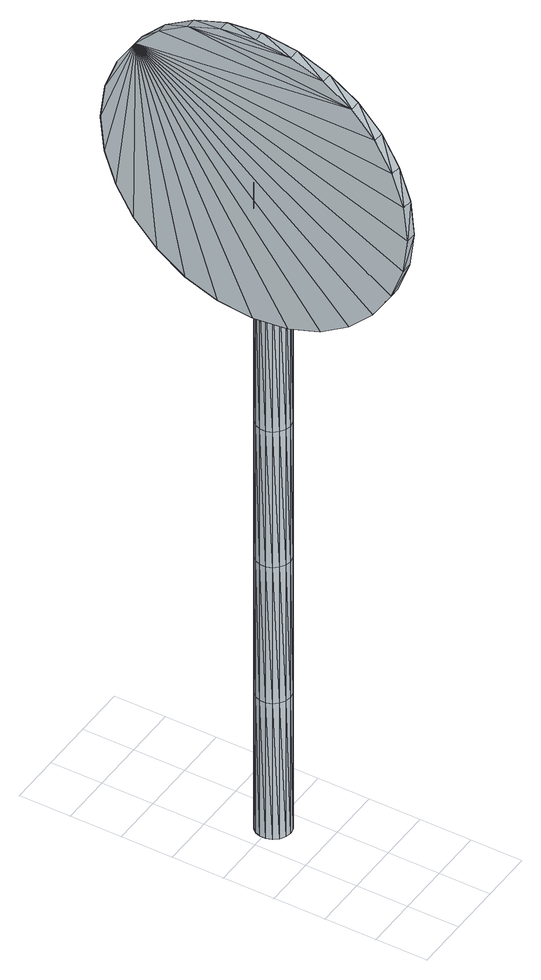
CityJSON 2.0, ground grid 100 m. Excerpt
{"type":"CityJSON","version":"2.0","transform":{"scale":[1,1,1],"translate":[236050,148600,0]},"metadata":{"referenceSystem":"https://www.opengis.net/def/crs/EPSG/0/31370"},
"CityObjects":{
"object1":{"type":"GenericCityObject","attributes":{"cluster":9,"mean_distance_to_centroid":0.156,"new_centroid_x":235998.18,"new_centroid_y":148977.79,"mean_distance_to_camera":5.68,"H1":0,"H2":0,"Z_final":108.26,"cluster2":-1,"proj_x":235998.37,"proj_y":148973.88,"id_line":63090,"bearing_l":267.3,"distance":3.91,"orientation":"right","G_obj":267.3},"geometry":[{"type":"MultiSurface","lod":"2","boundaries":[[[0,1,2]],[[2,1,3]],[[3,1,4]],[[4,1,5]],[[5,1,6]],[[1,7,6]],[[1,8,7]],[[1,9,8]],[[1,10,9]],[[1,11,10]],[[1,12,11]],[[1,13,12]],[[1,14,13]],[[15,14,1]],[[16,15,1]],[[17,16,1]],[[18,17,1]],[[0,18,1]],[[19,20,0]],[[19,0,2]],[[21,19,2]],[[21,2,3]],[[21,3,22]],[[22,3,4]],[[22,4,23]],[[23,4,5]],[[23,5,24]],[[24,5,6]],[[24,6,25]],[[25,6,7]],[[25,7,26]],[[26,7,8]],[[26,8,27]],[[8,9,27]],[[27,9,28]],[[9,10,28]],[[10,29,28]],[[10,11,29]],[[11,30,29]],[[11,12,30]],[[30,12,31]],[[31,12,13]],[[31,13,32]],[[32,13,14]],[[32,14,33]],[[33,14,15]],[[33,15,34]],[[34,15,16]],[[34,16,35]],[[35,16,17]],[[36,35,17]],[[18,36,17]],[[20,36,18]],[[20,18,0]],[[37,38,20]],[[37,20,19]],[[39,37,19]],[[21,39,19]],[[39,21,40]],[[40,21,22]],[[40,22,41]],[[41,22,23]],[[41,23,42]],[[42,23,24]],[[42,24,43]],[[43,24,25]],[[43,25,44]],[[44,25,26]],[[26,45,44]],[[26,27,45]],[[27,46,45]],[[27,28,46]],[[28,47,46]],[[28,29,47]],[[47,29,48]],[[29,30,48]],[[48,30,49]],[[49,30,31]],[[49,31,50]],[[50,31,32]],[[50,32,51]],[[51,32,33]],[[51,33,52]],[[52,33,34]],[[52,34,53]],[[53,34,35]],[[54,53,35]],[[54,35,36]],[[38,54,36]],[[38,36,20]],[[55,56,38]],[[55,38,37]],[[57,55,37]],[[57,37,39]],[[57,39,58]],[[58,39,40]],[[58,40,59]],[[59,40,41]],[[59,41,60]],[[60,41,42]],[[60,42,61]],[[61,42,43]],[[61,43,62]],[[62,43,44]],[[44,63,62]],[[44,45,63]],[[45,64,63]],[[45,46,64]],[[46,65,64]],[[46,47,65]],[[47,66,65]],[[47,48,66]],[[66,48,67]],[[67,48,49]],[[67,49,68]],[[68,49,50]],[[68,50,69]],[[69,50,51]],[[69,51,70]],[[70,51,52]],[[70,52,71]],[[71,52,53]],[[72,71,53]],[[72,53,54]],[[56,72,54]],[[56,54,38]],[[73,74,56]],[[73,56,55]],[[75,73,55]],[[75,55,57]],[[75,57,76]],[[76,57,58]],[[76,58,77]],[[77,58,59]],[[77,59,78]],[[78,59,60]],[[78,60,79]],[[79,60,61]],[[79,61,80]],[[80,61,62]],[[62,81,80]],[[62,63,81]],[[63,82,81]],[[63,64,82]],[[64,83,82]],[[64,65,83]],[[65,84,83]],[[65,66,84]],[[84,66,85]],[[85,66,67]],[[85,67,86]],[[86,67,68]],[[86,68,87]],[[87,68,69]],[[87,69,88]],[[88,69,70]],[[88,70,89]],[[89,70,71]],[[90,89,71]],[[90,71,72]],[[74,90,72]],[[74,72,56]],[[91,92,74]],[[91,74,73]],[[93,91,73]],[[93,73,75]],[[93,75,94]],[[94,75,76]],[[94,76,95]],[[95,76,77]],[[95,77,96]],[[96,77,78]],[[96,78,97]],[[97,78,79]],[[97,79,98]],[[98,79,80]],[[80,99,98]],[[80,81,99]],[[81,100,99]],[[81,82,100]],[[82,101,100]],[[82,83,101]],[[83,102,101]],[[83,84,102]],[[102,84,103]],[[103,84,85]],[[103,85,104]],[[104,85,86]],[[104,86,105]],[[105,86,87]],[[105,87,106]],[[106,87,88]],[[106,88,107]],[[107,88,89]],[[108,107,89]],[[108,89,90]],[[92,108,90]],[[92,90,74]],[[92,91,109]],[[91,93,109]],[[93,94,109]],[[94,95,109]],[[95,96,109]],[[109,96,97]],[[109,97,98]],[[109,98,99]],[[109,99,100]],[[109,100,101]],[[109,101,102]],[[109,102,103]],[[109,103,104]],[[105,109,104]],[[106,109,105]],[[107,109,106]],[[108,109,107]],[[92,109,108]],[[110,111,112]],[[113,112,114]],[[115,112,113]],[[116,112,115]],[[117,112,116]],[[118,112,117]],[[119,112,118]],[[120,112,119]],[[121,112,120]],[[122,112,121]],[[122,123,112]],[[123,110,112]],[[111,124,112]],[[124,125,112]],[[125,126,112]],[[126,127,112]],[[127,128,112]],[[128,129,112]],[[129,130,112]],[[130,131,112]],[[112,131,132]],[[131,133,132]],[[131,134,133]],[[133,134,135]],[[133,135,136]],[[135,137,136]],[[133,136,138]],[[136,139,138]],[[136,137,139]],[[137,140,139]],[[137,135,140]],[[135,141,140]],[[135,134,141]],[[134,142,141]],[[134,131,142]],[[131,143,142]],[[131,130,143]],[[143,130,144]],[[144,130,129]],[[144,129,145]],[[145,129,128]],[[145,128,146]],[[146,127,147]],[[147,127,126]],[[147,126,148]],[[148,126,125]],[[148,125,149]],[[149,125,124]],[[150,149,124]],[[150,124,111]],[[151,150,111]],[[151,111,110]],[[152,151,110]],[[152,110,123]],[[146,128,127]],[[153,123,122]],[[154,153,122]],[[154,122,121]],[[155,154,121]],[[155,121,120]],[[156,155,120]],[[156,120,119]],[[157,156,119]],[[157,119,118]],[[157,118,158]],[[158,118,117]],[[158,117,159]],[[153,152,123]],[[159,117,116]],[[159,116,160]],[[160,116,115]],[[160,115,161]],[[161,115,113]],[[161,113,162]],[[162,113,114]],[[162,114,163]],[[163,114,112]],[[163,112,164]],[[164,112,132]],[[132,165,164]],[[132,133,165]],[[133,138,165]],[[138,139,140]],[[161,162,163]],[[160,161,163]],[[159,160,163]],[[158,159,163]],[[157,158,163]],[[156,157,163]],[[155,156,163]],[[154,155,163]],[[153,154,163]],[[153,163,152]],[[152,163,151]],[[151,163,150]],[[150,163,149]],[[149,163,148]],[[148,163,147]],[[147,163,146]],[[146,163,145]],[[145,163,144]],[[144,163,143]],[[143,163,142]],[[163,164,142]],[[142,164,165]],[[142,165,141]],[[165,140,141]],[[165,138,140]],[[166,167,168]],[[168,167,169]],[[170,168,169]],[[170,169,171]],[[170,171,172]],[[172,171,173]],[[172,173,174]],[[174,173,175]],[[174,175,176]],[[176,175,177]],[[176,177,178]],[[178,177,179]],[[178,179,180]],[[180,179,181]],[[180,181,182]],[[182,181,183]],[[182,183,184]],[[184,183,185]],[[184,185,186]],[[186,185,187]],[[186,187,188]],[[188,187,189]],[[188,189,190]],[[190,189,191]],[[192,190,191]],[[192,191,193]],[[194,192,193]],[[194,193,195]],[[196,194,195]],[[196,195,197]],[[198,196,197]],[[198,197,199]],[[200,198,199]],[[200,199,201]],[[202,200,201]],[[202,201,203]],[[204,202,203]],[[204,203,205]],[[206,204,205]],[[206,205,207]],[[208,206,207]],[[208,207,209]],[[210,208,209]],[[210,209,211]],[[212,210,211]],[[212,211,213]],[[214,212,213]],[[214,213,215]],[[216,214,215]],[[216,215,217]],[[216,217,218]],[[218,217,219]],[[218,219,220]],[[220,219,221]],[[220,221,222]],[[222,221,223]],[[222,223,224]],[[224,223,225]],[[224,225,226]],[[226,225,227]],[[226,227,228]],[[228,227,229]],[[228,229,230]],[[230,229,231]],[[230,231,232]],[[232,231,233]],[[232,233,234]],[[234,233,235]],[[234,235,236]],[[236,235,237]],[[236,237,238]],[[238,237,239]],[[240,238,239]],[[240,239,241]],[[240,241,242]],[[242,241,243]],[[243,244,242]],[[243,245,244]],[[244,245,246]],[[246,245,247]],[[246,247,248]],[[248,247,249]],[[248,249,250]],[[250,249,251]],[[250,251,252]],[[252,251,253]],[[252,253,254]],[[254,253,255]],[[254,255,256]],[[256,255,257]],[[256,257,258]],[[258,257,259]],[[258,259,260]],[[260,259,261]],[[260,261,262]],[[262,261,263]],[[262,263,264]],[[264,263,265]],[[264,265,266]],[[266,265,267]],[[266,267,268]],[[268,267,269]],[[268,269,270]],[[270,269,271]],[[271,272,270]],[[271,273,272]],[[273,274,272]],[[273,275,274]],[[275,276,274]],[[275,277,276]],[[277,278,276]],[[277,279,278]],[[279,280,278]],[[279,281,280]],[[281,282,280]],[[281,283,282]],[[283,284,282]],[[283,285,284]],[[285,286,284]],[[285,287,286]],[[287,288,286]],[[287,289,288]],[[289,290,288]],[[289,291,290]],[[291,292,290]],[[291,293,292]],[[292,293,294]],[[294,293,295]],[[294,295,296]],[[296,295,297]],[[296,297,298]],[[298,297,299]],[[298,299,300]],[[300,299,301]],[[300,301,302]],[[302,301,303]],[[302,303,304]],[[304,303,305]],[[304,305,306]],[[306,305,307]],[[306,307,308]],[[308,307,309]],[[308,309,310]],[[310,309,311]],[[310,311,312]],[[312,311,313]],[[312,313,314]],[[314,313,315]],[[315,166,314]],[[315,167,166]],[[169,167,315]],[[169,315,171]],[[171,315,313]],[[173,171,313]],[[173,313,311]],[[175,173,311]],[[175,311,309]],[[177,175,309]],[[177,309,307]],[[179,177,307]],[[179,307,305]],[[181,179,305]],[[181,305,303]],[[183,181,303]],[[183,303,301]],[[183,301,299]],[[185,183,299]],[[185,299,297]],[[187,185,297]],[[187,297,295]],[[189,187,295]],[[189,295,293]],[[189,293,291]],[[189,291,289]],[[191,189,289]],[[191,289,287]],[[193,191,287]],[[195,193,287]],[[195,287,285]],[[197,195,285]],[[199,197,285]],[[201,199,285]],[[201,285,283]],[[203,201,283]],[[205,203,283]],[[205,283,281]],[[205,281,207]],[[207,281,209]],[[209,281,279]],[[209,279,211]],[[211,279,277]],[[211,277,213]],[[213,277,275]],[[213,275,215]],[[215,275,273]],[[215,273,217]],[[217,273,219]],[[219,273,271]],[[219,271,221]],[[221,271,223]],[[223,271,269]],[[223,269,225]],[[225,269,267]],[[225,267,227]],[[227,267,265]],[[227,265,263]],[[227,263,229]],[[229,263,261]],[[229,261,231]],[[231,261,259]],[[231,259,257]],[[231,257,233]],[[233,257,255]],[[233,255,235]],[[235,255,253]],[[235,253,237]],[[253,251,237]],[[237,251,249]],[[237,249,239]],[[249,247,239]],[[239,247,245]],[[239,245,241]],[[241,245,243]],[[240,242,244]],[[168,314,166]],[[170,314,168]],[[170,312,314]],[[172,312,170]],[[172,310,312]],[[174,310,172]],[[174,308,310]],[[176,308,174]],[[176,306,308]],[[178,306,176]],[[178,304,306]],[[180,304,178]],[[180,302,304]],[[182,302,180]],[[182,300,302]],[[182,298,300]],[[184,298,182]],[[184,296,298]],[[186,296,184]],[[186,294,296]],[[188,294,186]],[[188,292,294]],[[188,290,292]],[[188,288,290]],[[190,288,188]],[[190,286,288]],[[192,286,190]],[[194,286,192]],[[194,284,286]],[[196,284,194]],[[198,284,196]],[[200,284,198]],[[200,282,284]],[[202,282,200]],[[204,282,202]],[[204,280,282]],[[204,206,280]],[[206,208,280]],[[208,278,280]],[[208,210,278]],[[210,276,278]],[[210,212,276]],[[212,274,276]],[[212,214,274]],[[214,272,274]],[[214,216,272]],[[216,218,272]],[[218,270,272]],[[218,220,270]],[[220,222,270]],[[222,268,270]],[[222,224,268]],[[224,266,268]],[[224,226,266]],[[226,264,266]],[[226,262,264]],[[226,228,262]],[[228,260,262]],[[228,230,260]],[[230,258,260]],[[230,256,258]],[[230,232,256]],[[232,254,256]],[[232,234,254]],[[234,252,254]],[[234,236,252]],[[252,236,250]],[[236,248,250]],[[236,238,248]],[[248,238,246]],[[238,244,246]],[[238,240,244]],[[316,317,318]],[[318,317,319]],[[320,318,319]],[[320,319,321]],[[320,321,322]],[[322,321,323]],[[322,323,324]],[[324,323,325]],[[324,325,326]],[[326,325,327]],[[326,327,328]],[[328,327,329]],[[328,329,330]],[[330,329,331]],[[330,331,332]],[[332,331,333]],[[332,333,334]],[[334,333,335]],[[334,335,336]],[[336,335,337]],[[336,337,338]],[[338,337,339]],[[338,339,340]],[[340,339,341]],[[342,340,341]],[[342,341,343]],[[344,342,343]],[[344,343,345]],[[346,344,345]],[[346,345,347]],[[348,346,347]],[[348,347,349]],[[350,348,349]],[[350,349,351]],[[352,350,351]],[[352,351,353]],[[354,352,353]],[[354,353,355]],[[356,354,355]],[[356,355,357]],[[358,356,357]],[[358,357,359]],[[360,358,359]],[[360,359,361]],[[362,360,361]],[[362,361,363]],[[364,362,363]],[[364,363,365]],[[366,364,365]],[[366,365,367]],[[366,367,368]],[[368,367,369]],[[368,369,370]],[[370,369,371]],[[370,371,372]],[[372,371,373]],[[372,373,374]],[[374,373,375]],[[374,375,376]],[[376,375,377]],[[376,377,378]],[[378,377,379]],[[378,379,380]],[[380,379,381]],[[380,381,382]],[[382,381,383]],[[382,383,384]],[[384,383,385]],[[384,385,386]],[[386,385,387]],[[386,387,388]],[[388,387,389]],[[390,388,389]],[[390,389,391]],[[390,391,392]],[[392,391,393]],[[393,394,392]],[[393,395,394]],[[394,395,396]],[[396,395,397]],[[396,397,398]],[[398,397,399]],[[398,399,400]],[[400,399,401]],[[400,401,402]],[[402,401,403]],[[402,403,404]],[[404,403,405]],[[404,405,406]],[[406,405,407]],[[406,407,408]],[[408,407,409]],[[408,409,410]],[[410,409,411]],[[410,411,412]],[[412,411,413]],[[412,413,414]],[[414,413,415]],[[414,415,416]],[[416,415,417]],[[416,417,418]],[[418,417,419]],[[418,419,420]],[[420,419,421]],[[421,422,420]],[[421,423,422]],[[423,424,422]],[[423,425,424]],[[425,426,424]],[[425,427,426]],[[427,428,426]],[[427,429,428]],[[429,430,428]],[[429,431,430]],[[431,432,430]],[[431,433,432]],[[433,434,432]],[[433,435,434]],[[435,436,434]],[[435,437,436]],[[437,438,436]],[[437,439,438]],[[439,440,438]],[[439,441,440]],[[441,442,440]],[[441,443,442]],[[442,443,444]],[[444,443,445]],[[444,445,446]],[[446,445,447]],[[446,447,448]],[[448,447,449]],[[448,449,450]],[[450,449,451]],[[450,451,452]],[[452,451,453]],[[452,453,454]],[[454,453,455]],[[454,455,456]],[[456,455,457]],[[456,457,458]],[[458,457,459]],[[458,459,460]],[[460,459,461]],[[460,461,462]],[[462,461,463]],[[462,463,464]],[[464,463,465]],[[465,316,464]],[[465,317,316]],[[319,317,465]],[[319,465,321]],[[321,465,463]],[[323,321,463]],[[323,463,461]],[[325,323,461]],[[325,461,459]],[[327,325,459]],[[327,459,457]],[[329,327,457]],[[329,457,455]],[[331,329,455]],[[331,455,453]],[[333,331,453]],[[333,453,451]],[[333,451,449]],[[335,333,449]],[[335,449,447]],[[337,335,447]],[[337,447,445]],[[339,337,445]],[[339,445,443]],[[339,443,441]],[[339,441,439]],[[341,339,439]],[[341,439,437]],[[343,341,437]],[[345,343,437]],[[345,437,435]],[[347,345,435]],[[349,347,435]],[[351,349,435]],[[351,435,433]],[[353,351,433]],[[355,353,433]],[[355,433,431]],[[355,431,357]],[[357,431,359]],[[359,431,429]],[[359,429,361]],[[361,429,427]],[[361,427,363]],[[363,427,425]],[[363,425,365]],[[365,425,423]],[[365,423,367]],[[367,423,369]],[[369,423,421]],[[369,421,371]],[[371,421,373]],[[373,421,419]],[[373,419,375]],[[375,419,417]],[[375,417,377]],[[377,417,415]],[[377,415,413]],[[377,413,379]],[[379,413,411]],[[379,411,381]],[[381,411,409]],[[381,409,407]],[[381,407,383]],[[383,407,405]],[[383,405,385]],[[385,405,403]],[[385,403,387]],[[403,401,387]],[[387,401,399]],[[387,399,389]],[[399,397,389]],[[389,397,395]],[[389,395,391]],[[391,395,393]],[[390,392,394]],[[318,464,316]],[[320,464,318]],[[320,462,464]],[[322,462,320]],[[322,460,462]],[[324,460,322]],[[324,458,460]],[[326,458,324]],[[326,456,458]],[[328,456,326]],[[328,454,456]],[[330,454,328]],[[330,452,454]],[[332,452,330]],[[332,450,452]],[[332,448,450]],[[334,448,332]],[[334,446,448]],[[336,446,334]],[[336,444,446]],[[338,444,336]],[[338,442,444]],[[338,440,442]],[[338,438,440]],[[340,438,338]],[[340,436,438]],[[342,436,340]],[[344,436,342]],[[344,434,436]],[[346,434,344]],[[348,434,346]],[[350,434,348]],[[350,432,434]],[[352,432,350]],[[354,432,352]],[[354,430,432]],[[354,356,430]],[[356,358,430]],[[358,428,430]],[[358,360,428]],[[360,426,428]],[[360,362,426]],[[362,424,426]],[[362,364,424]],[[364,422,424]],[[364,366,422]],[[366,368,422]],[[368,420,422]],[[368,370,420]],[[370,372,420]],[[372,418,420]],[[372,374,418]],[[374,416,418]],[[374,376,416]],[[376,414,416]],[[376,412,414]],[[376,378,412]],[[378,410,412]],[[378,380,410]],[[380,408,410]],[[380,406,408]],[[380,382,406]],[[382,404,406]],[[382,384,404]],[[384,402,404]],[[384,386,402]],[[402,386,400]],[[386,398,400]],[[386,388,398]],[[398,388,396]],[[388,394,396]],[[388,390,394]]]}]}
},
"vertices":[
[57,332,2],[57,299,2],[69,330,2],[79,324,2],[86,315,2],[90,305,2],[90,293,2],[86,282,2],[79,273,2],[69,267,2],[57,265,2],[46,267,2],[36,273,2],[28,282,2],[24,293,2],[24,305,2],[28,315,2],[36,324,2],[46,330,2],[69,330,300],[57,332,300],[79,324,300],[86,315,300],[90,305,300],[90,293,300],[86,282,300],[79,273,300],[69,267,300],[57,265,300],[46,267,300],[36,273,300],[28,282,300],[24,293,300],[24,305,300],[28,315,300],[36,324,300],[46,330,300],[69,330,598],[57,332,598],[79,324,598],[86,315,598],[90,305,598],[90,293,598],[86,282,598],[79,273,598],[69,267,598],[57,265,598],[46,267,598],[36,273,598],[28,282,598],[24,293,598],[24,305,598],[28,315,598],[36,324,598],[46,330,598],[69,330,895],[57,332,895],[79,324,895],[86,315,895],[90,305,895],[90,293,895],[86,282,895],[79,273,895],[69,267,895],[57,265,895],[46,267,895],[36,273,895],[28,282,895],[24,293,895],[24,305,895],[28,315,895],[36,324,895],[46,330,895],[69,330,1193],[57,332,1193],[79,324,1193],[86,315,1193],[90,305,1193],[90,293,1193],[86,282,1193],[79,273,1193],[69,267,1193],[57,265,1193],[46,267,1193],[36,273,1193],[28,282,1193],[24,293,1193],[24,305,1193],[28,315,1193],[36,324,1193],[46,330,1193],[69,330,1491],[57,332,1491],[79,324,1491],[86,315,1491],[90,305,1491],[90,293,1491],[86,282,1491],[79,273,1491],[69,267,1491],[57,265,1491],[46,267,1491],[36,273,1491],[28,282,1491],[24,293,1491],[24,305,1491],[28,315,1491],[36,324,1491],[46,330,1491],[57,299,1491],[22,172,1185],[22,116,1221],[31,540,1645],[29,599,1525],[30,576,1589],[28,607,1456],[27,599,1387],[26,576,1324],[25,541,1268],[24,494,1221],[23,438,1185],[22,374,1162],[22,305,1154],[22,236,1162],[23,69,1268],[24,34,1324],[25,11,1387],[26,3,1456],[27,11,1525],[28,34,1589],[30,69,1645],[31,116,1692],[32,494,1692],[32,438,1727],[31,172,1727],[32,236,1750],[32,374,1750],[32,305,1758],[12,374,1750],[11,305,1758],[11,236,1750],[10,172,1728],[10,116,1692],[9,70,1645],[7,34,1589],[6,11,1526],[5,3,1457],[4,11,1387],[3,34,1324],[2,70,1268],[1,116,1221],[1,172,1185],[1,236,1163],[1,305,1155],[1,374,1163],[2,438,1185],[3,494,1221],[4,541,1268],[5,576,1324],[6,599,1387],[7,607,1457],[8,599,1526],[9,576,1589],[10,541,1645],[11,494,1692],[11,438,1728],[14,409,1304],[14,409,1265],[48,408,1304],[48,408,1265],[47,389,1304],[47,389,1265],[69,381,1304],[69,381,1265],[73,380,1304],[73,380,1265],[77,378,1304],[77,378,1265],[80,376,1304],[80,376,1265],[83,375,1304],[83,375,1265],[87,373,1304],[87,373,1265],[90,370,1304],[90,370,1265],[93,368,1304],[93,368,1265],[103,361,1304],[103,361,1265],[106,358,1304],[106,358,1265],[108,356,1304],[108,356,1265],[110,353,1304],[110,353,1265],[111,350,1304],[111,350,1265],[113,346,1304],[113,346,1265],[113,343,1304],[113,343,1265],[113,339,1304],[113,339,1265],[113,304,1304],[113,304,1265],[110,285,1304],[110,285,1265],[109,280,1304],[109,280,1265],[108,276,1304],[108,276,1265],[106,271,1304],[106,271,1265],[103,267,1304],[103,267,1265],[100,263,1304],[100,263,1265],[96,260,1304],[96,260,1265],[92,257,1304],[92,257,1265],[91,257,1304],[91,257,1265],[87,254,1304],[87,254,1265],[82,252,1304],[82,252,1265],[77,250,1304],[77,250,1265],[72,249,1304],[72,249,1265],[67,248,1304],[67,248,1265],[62,247,1304],[62,247,1265],[56,247,1304],[56,247,1265],[45,247,1304],[45,247,1265],[43,222,1304],[43,222,1265],[14,220,1304],[14,220,1265],[14,251,1304],[14,251,1265],[34,266,1304],[34,266,1265],[51,265,1304],[51,265,1265],[54,265,1304],[54,265,1265],[57,265,1304],[57,265,1265],[61,265,1304],[61,265,1265],[64,265,1304],[64,265,1265],[68,266,1304],[68,266,1265],[71,267,1304],[71,267,1265],[74,267,1304],[74,267,1265],[74,268,1304],[74,268,1265],[77,269,1304],[77,269,1265],[80,270,1304],[80,270,1265],[82,272,1304],[82,272,1265],[84,275,1304],[84,275,1265],[85,277,1304],[85,277,1265],[86,280,1304],[86,280,1265],[87,283,1304],[87,283,1265],[89,302,1304],[89,302,1265],[89,339,1304],[89,339,1265],[89,342,1304],[89,342,1265],[88,344,1304],[88,344,1265],[87,346,1304],[87,346,1265],[86,348,1304],[86,348,1265],[85,349,1304],[85,349,1265],[83,351,1304],[83,351,1265],[81,352,1304],[81,352,1265],[79,353,1304],[79,353,1265],[76,354,1304],[76,354,1265],[74,355,1304],[74,355,1265],[72,356,1304],[72,356,1265],[69,357,1304],[69,357,1265],[67,358,1304],[67,358,1265],[65,358,1304],[65,358,1265],[44,362,1304],[44,362,1265],[20,375,1304],[20,375,1265],[22,409,1473],[22,409,1434],[56,408,1473],[56,408,1434],[55,389,1473],[55,389,1434],[78,381,1473],[78,381,1434],[81,380,1473],[81,380,1434],[85,378,1473],[85,378,1434],[88,376,1473],[88,376,1434],[91,375,1473],[91,375,1434],[95,373,1473],[95,373,1434],[98,370,1473],[98,370,1434],[101,368,1473],[101,368,1434],[111,361,1473],[111,361,1434],[114,358,1473],[114,358,1434],[116,356,1473],[116,356,1434],[118,353,1473],[118,353,1434],[120,350,1473],[120,350,1434],[121,346,1473],[121,346,1434],[121,343,1473],[121,343,1434],[121,339,1473],[121,339,1434],[121,304,1473],[121,304,1434],[118,285,1473],[118,285,1434],[117,280,1473],[117,280,1434],[116,276,1473],[116,276,1434],[114,271,1473],[114,271,1434],[111,267,1473],[111,267,1434],[108,263,1473],[108,263,1434],[104,260,1473],[104,260,1434],[100,257,1473],[100,257,1434],[99,257,1473],[99,257,1434],[95,254,1473],[95,254,1434],[90,252,1473],[90,252,1434],[85,250,1473],[85,250,1434],[80,249,1473],[80,249,1434],[75,248,1473],[75,248,1434],[70,247,1473],[70,247,1434],[64,247,1473],[64,247,1434],[53,247,1473],[53,247,1434],[51,222,1473],[51,222,1434],[22,220,1473],[22,220,1434],[22,251,1473],[22,251,1434],[43,266,1473],[43,266,1434],[59,265,1473],[59,265,1434],[62,265,1473],[62,265,1434],[66,265,1473],[66,265,1434],[69,265,1473],[69,265,1434],[72,265,1473],[72,265,1434],[76,266,1473],[76,266,1434],[79,267,1473],[79,267,1434],[82,267,1473],[82,267,1434],[82,268,1473],[82,268,1434],[85,269,1473],[85,269,1434],[88,270,1473],[88,270,1434],[90,272,1473],[90,272,1434],[92,275,1473],[92,275,1434],[93,277,1473],[93,277,1434],[95,280,1473],[95,280,1434],[95,283,1473],[95,283,1434],[97,302,1473],[97,302,1434],[97,339,1473],[97,339,1434],[97,342,1473],[97,342,1434],[96,344,1473],[96,344,1434],[95,346,1473],[95,346,1434],[94,348,1473],[94,348,1434],[93,349,1473],[93,349,1434],[91,351,1473],[91,351,1434],[89,352,1473],[89,352,1434],[87,353,1473],[87,353,1434],[84,354,1473],[84,354,1434],[82,355,1473],[82,355,1434],[80,356,1473],[80,356,1434],[77,357,1473],[77,357,1434],[75,358,1473],[75,358,1434],[73,358,1473],[73,358,1434],[52,362,1473],[52,362,1434],[28,375,1473],[28,375,1434]
]}
